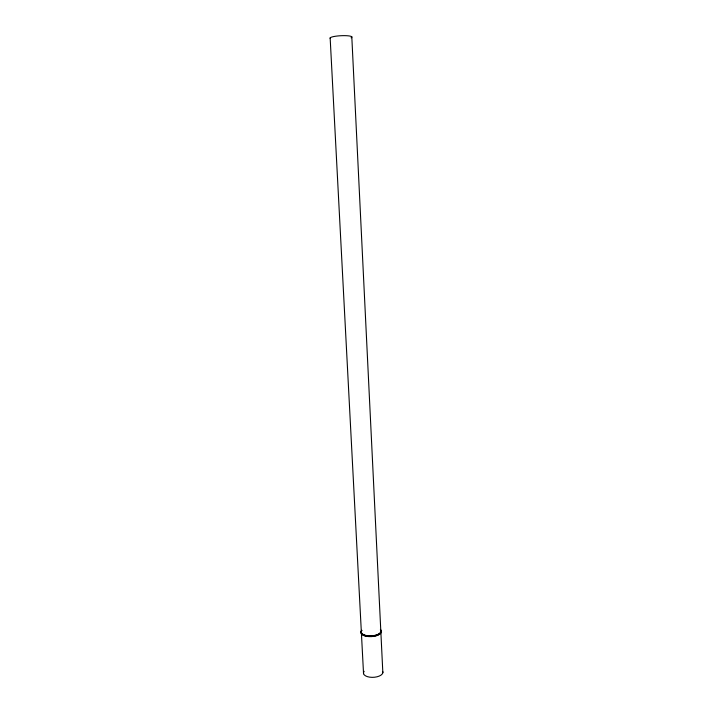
<?xml version="1.0" encoding="UTF-8"?>
<svg xmlns="http://www.w3.org/2000/svg" width="713" height="713" viewBox="0 0 713 713"><rect width="100%" height="100%" fill="white"/><g stroke="black" fill="none" stroke-linecap="round" stroke-linejoin="round"><path stroke-width="1.07" d="M330.155 37.914L361.375 632.583M361.411 633.153L363.541 673.714M351.803 36.809L380.84 631.629M382.845 672.769L380.867 632.199A9.813 4.278 -2.9 0 1 372.578 636.335A9.813 4.278 -2.9 0 1 362.097 634.205M380.769 630.515A9.813 4.278 -2.9 0 1 369.994 635.889A9.813 4.278 -2.9 0 1 361.999 630.363M330.217 38.395A10.918 1.863 -2.9 0 1 342.285 35.668A10.918 1.863 -2.9 0 1 351.081 37.798M380.385 629.392A10.196 4.438 -2.9 0 1 371.277 636.032A10.196 4.438 -2.9 0 1 361.643 630.31M381.17 631.05A10.196 4.447 -2.9 0 1 371.304 636.611A10.196 4.447 -2.9 0 1 361.01 632.039M382.765 671.557A9.732 4.652 -2.9 0 1 372.106 677.35A9.732 4.652 -2.9 0 1 364.138 671.307"/></g></svg>
